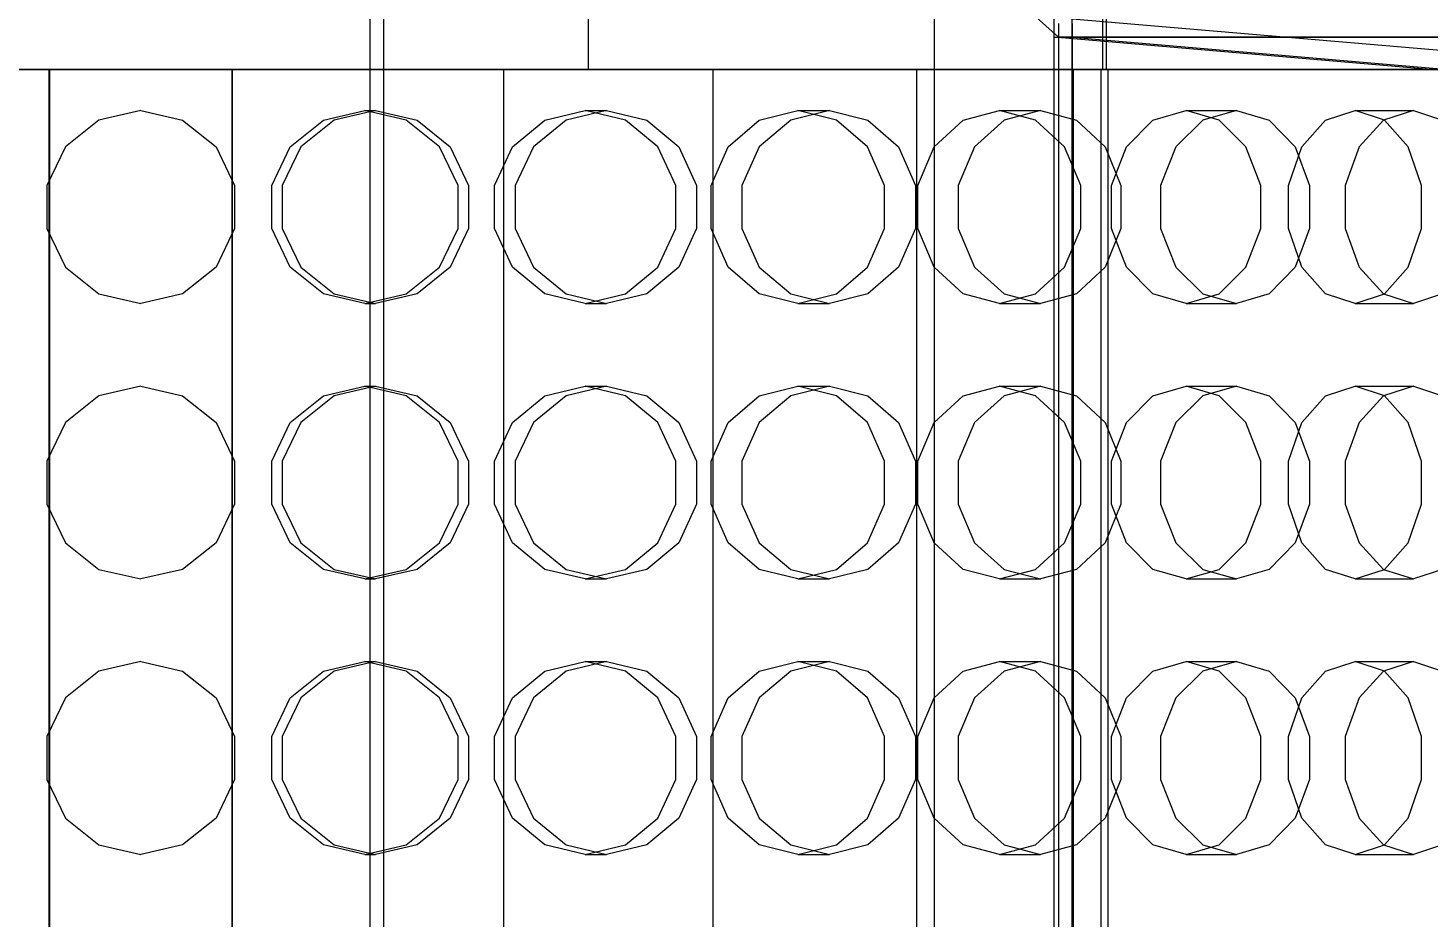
# Model space of a CAD drawing. Header units: millimetres. Extents: x -191664 to 191490, y -197311 to 10263.
# Drawn here: x 750.4 to 1055.5, y -110214.8 to -110021 of the extents above; entities that cross this region are included whole.
import ezdxf

# ---------------------------------------------------------------- set-up
doc = ezdxf.new("R2010")
doc.units = ezdxf.units.MM
doc.layers.add('DET_briquetadora_superior', color=7, linetype='Continuous', lineweight=0)
doc.layers.add('R15_COTAS_TRANSPORTE_P', color=1, linetype='Continuous', lineweight=0)
doc.dimstyles.new('PLANTA_20', dxfattribs={"dimtxt": 50, "dimasz": 30, "dimexe": 30, "dimexo": 16, "dimgap": 20, "dimtad": 1, "dimtih": 1, "dimtoh": 1, "dimdec": 1, "dimzin": 0, "dimdsep": 46, "dimcen": 0.09, "dimadec": 0, "dimazin": 0, "dimtfac": 1, "dimtdec": 4, "dimtofl": 0, "dimtmove": 0, "dimatfit": 3, "dimfxl": 1, "dimtolj": 1, "dimtzin": 0, "dimarcsym": 0})

# ---------------------------------------------------------------- blocks, each defined once
blk = doc.blocks.new('*D131')
at = {"layer": 'Defpoints', "color": 0, "transparency": 16777216}
for p in [(1100, -183968.15), (1139.8, -184162.66), (1104.62, -184212), (1304.62, -184212), (1304.62, -184212)]:
    blk.add_point(p, dxfattribs=at)
at = {"layer": 'R15_COTAS_TRANSPORTE_P', "color": 0, "lineweight": -2, "transparency": 16777216}
blk.add_arc((1304.62, -184212), 172.05, 140.0034, 169.9966, dxfattribs=at)
at = {"layer": 'R15_COTAS_TRANSPORTE_P', "color": 0, "transparency": 16777216}
for points in [[(1169.28, -184097.88), (1176.35, -184104.95), (1194.03, -184080.2)], [(1140.17, -184182.55), (1130.2, -184181.68), (1132.57, -184212)]]:
    blk.add_solid(points, dxfattribs=at)
blk = doc.blocks.new('*D133')
at = {"layer": 'Defpoints', "color": 0, "transparency": 16777216}
for p in [(439.69, -194147.98), (217.89, -194406.09), (-500, -194490), (-500, -194490), (500, -194490)]:
    blk.add_point(p, dxfattribs=at)
at = {"layer": 'R15_COTAS_TRANSPORTE_P', "color": 0, "lineweight": -2, "transparency": 16777216}
blk.add_arc((-500, -194490), 722.77, 2.37834, 17.62166, dxfattribs=at)
at = {"layer": 'R15_COTAS_TRANSPORTE_P', "color": 0, "transparency": 16777216}
for points in [[(184.12, -194272.81), (193.59, -194269.58), (179.18, -194242.8)], [(227.15, -194459.9), (217.15, -194460.11), (222.77, -194490)]]:
    blk.add_solid(points, dxfattribs=at)

msp = doc.modelspace()

# ---------------------------------------------------------------- linework, layer by layer
at = {"layer": 'DET_briquetadora_superior', "color": 9, "true_color": 0xb9c3c2}
for p, q in [((872.5, -109480), (872.5, -110030)), ((984.59, -109750), (984.59, -110030)), ((985.41, -109750), (985.41, -110030)), ((735.32, -110030), (755.13, -110030)), ((736.04, -110030), (755, -110030)), ((736.14, -110030), (755.1, -110030)), ((755.48, -110030), (736.45, -110030)), ((755.5, -110030), (736.48, -110030)), ((737.69, -110030), (755.98, -110030)), ((755, -110030), (755, -110390)), ((755, -110030), (795, -110030)), ((755.1, -110030), (755.1, -110390)), ((755.1, -110030), (794.9, -110030)), ((755.13, -110030), (775, -110030)), ((775, -110030), (755.48, -110030)), ((775, -110030), (755.5, -110030)), ((755.98, -110030), (775, -110030)), ((775, -110030), (794.02, -110030)), ((794.5, -110030), (775, -110030)), ((794.52, -110030), (775, -110030)), ((775, -110030), (794.87, -110030)), ((794.02, -110030), (812.31, -110030)), ((813.52, -110030), (794.5, -110030)), ((813.55, -110030), (794.52, -110030)), ((794.87, -110030), (814.68, -110030)), ((794.9, -110030), (813.86, -110030)), ((794.9, -110390), (794.9, -110030)), ((795, -110030), (813.96, -110030)), ((795, -110390), (795, -110030)), ((812.31, -110030), (829.17, -110030)), ((831.59, -110030), (813.52, -110030)), ((831.64, -110030), (813.55, -110030)), ((813.86, -110030), (831.87, -110030)), ((813.96, -110030), (831.98, -110030)), ((814.68, -110030), (834.4, -110030)), ((829.17, -110030), (843.94, -110030)), ((848.27, -110030), (831.59, -110030)), ((848.33, -110030), (831.64, -110030)), ((831.87, -110030), (848.49, -110030)), ((831.98, -110030), (848.59, -110030)), ((834.4, -110030), (853.96, -110030)), ((843.94, -110030), (856.07, -110030)), ((863.14, -110030), (848.27, -110030)), ((863.21, -110030), (848.33, -110030)), ((848.49, -110030), (863.3, -110030)), ((848.59, -110030), (863.4, -110030)), ((853.96, -110030), (873.32, -110030)), ((854.12, -110390), (854.12, -110030)), ((857.55, -110030), (854.12, -110030)), ((856.07, -110030), (865.08, -110030)), ((867.31, -110030), (857.55, -110030)), ((875.84, -110030), (863.14, -110030)), ((875.92, -110030), (863.21, -110030)), ((863.3, -110030), (875.95, -110030)), ((863.4, -110030), (876.05, -110030)), ((865.08, -110030), (870.63, -110030)), ((881.9, -110030), (867.31, -110030)), ((870.63, -110030), (872.5, -110030)), ((873.32, -110030), (892.43, -110030)), ((886.06, -110030), (875.84, -110030)), ((886.15, -110030), (875.92, -110030)), ((875.95, -110030), (886.13, -110030)), ((876.05, -110030), (886.23, -110030)), ((899.12, -110030), (881.9, -110030)), ((893.55, -110030), (886.06, -110030)), ((886.13, -110030), (893.58, -110030)), ((893.64, -110030), (886.15, -110030)), ((886.23, -110030), (893.68, -110030)), ((892.43, -110030), (911.23, -110030)), ((898.12, -110030), (893.55, -110030)), ((893.58, -110030), (898.12, -110030)), ((898.21, -110030), (893.64, -110030)), ((893.68, -110030), (898.22, -110030)), ((899.65, -110030), (898.12, -110030)), ((899.75, -110030), (898.21, -110030)), ((898.22, -110030), (899.75, -110030)), ((916.35, -110030), (899.12, -110030)), ((899.65, -110030), (899.65, -110390)), ((899.75, -110390), (899.75, -110030)), ((911.23, -110030), (929.69, -110030)), ((930.94, -110030), (916.35, -110030)), ((927.7, -110030), (925, -110030)), ((925, -110030), (928.18, -110030)), ((936.01, -110030), (927.7, -110030)), ((928.18, -110030), (936.91, -110030)), ((929.69, -110030), (947.74, -110030)), ((940.7, -110030), (930.94, -110030)), ((949.11, -110030), (936.01, -110030)), ((936.91, -110030), (950.36, -110030)), ((944.12, -110030), (940.7, -110030)), ((944.12, -110390), (944.12, -110030)), ((947.74, -110030), (965.36, -110030)), ((965.73, -110030), (949.11, -110030)), ((950.36, -110030), (967.19, -110030)), ((959.73, -110030), (953.71, -110030)), ((953.71, -110030), (953.9, -110030)), ((953.9, -110030), (960.24, -110030)), ((970.75, -110030), (959.73, -110030)), ((960.24, -110030), (971.49, -110030)), ((965.36, -110030), (982.49, -110030)), ((984.23, -110030), (965.73, -110030)), ((967.19, -110030), (985.77, -110030)), ((984.59, -110030), (970.75, -110030)), ((971.49, -110030), (985.41, -110030)), ((978.25, -110390), (978.25, -110030)), ((981.68, -110030), (978.25, -110030)), ((991.43, -110030), (981.68, -110030)), ((982.49, -110030), (999.08, -110030)), ((1002.81, -110030), (984.23, -110030)), ((984.23, -110030), (984.23, -110390)), ((998.51, -110030), (984.59, -110030)), ((985.41, -110030), (999.25, -110030)), ((985.77, -110030), (1004.27, -110030)), ((985.77, -110030), (985.77, -110390)), ((1006.03, -110030), (991.43, -110030)), ((1009.76, -110030), (998.51, -110030)), ((999.08, -110030), (1015.1, -110030)), ((999.25, -110030), (1010.27, -110030)), ((1019.64, -110030), (1002.81, -110030)), ((1004.27, -110030), (1020.89, -110030)), ((1023.25, -110030), (1006.03, -110030)), ((1016.1, -110030), (1009.76, -110030)), ((1010.27, -110030), (1016.29, -110030)), ((1015.1, -110030), (1030.5, -110030)), ((1016.29, -110030), (1016.1, -110030)), ((1033.09, -110030), (1019.64, -110030)), ((1020.89, -110030), (1033.99, -110030)), ((1040.47, -110030), (1023.25, -110030)), ((1030.5, -110030), (1045.25, -110030)), ((1041.82, -110030), (1033.09, -110030)), ((1033.99, -110030), (1042.3, -110030)), ((1055.07, -110030), (1040.47, -110030)), ((1045, -110030), (1041.82, -110030)), ((1042.3, -110030), (1045, -110030)), ((1045.25, -110030), (1059.3, -110030)), ((1064.82, -110030), (1055.07, -110030)), ((775, -110039), (765.89, -110041.08)), ((775, -110039), (784.11, -110041.08)), ((814.82, -110041.08), (823.85, -110039)), ((826.2, -110039), (817.15, -110041.08)), ((823.85, -110039), (826.2, -110039)), ((832.88, -110041.08), (823.85, -110039)), ((826.2, -110039), (835.22, -110041.08)), ((863.06, -110041.08), (871.86, -110039)), ((876.52, -110039), (867.69, -110041.08)), ((871.86, -110039), (876.52, -110039)), ((880.66, -110041.08), (871.86, -110039)), ((876.52, -110039), (885.3, -110041.08)), ((909.8, -110041.08), (918.22, -110039)), ((925.11, -110039), (916.65, -110041.08)), ((918.22, -110039), (925.11, -110039)), ((926.64, -110041.08), (918.22, -110039)), ((925.11, -110039), (933.49, -110041.08)), ((954.23, -110041.08), (962.12, -110039)), ((962.12, -110039), (971.12, -110039)), ((970.02, -110041.08), (962.12, -110039)), ((971.12, -110039), (963.18, -110041.08)), ((971.12, -110039), (978.96, -110041.08)), ((995.6, -110041.08), (1002.83, -110039)), ((1002.83, -110039), (1013.79, -110039)), ((1010.06, -110041.08), (1002.83, -110039)), ((1013.79, -110039), (1006.49, -110041.08)), ((1013.79, -110039), (1020.95, -110041.08)), ((1033.19, -110041.08), (1039.63, -110039)), ((1039.63, -110039), (1052.36, -110039)), ((1046.08, -110041.08), (1039.63, -110039)), ((1052.36, -110039), (1045.84, -110041.08)), ((1052.36, -110039), (1058.73, -110041.08)), ((765.89, -110041.08), (758.58, -110046.91)), ((784.11, -110041.08), (791.42, -110046.91)), ((807.57, -110046.91), (814.82, -110041.08)), ((817.15, -110041.08), (809.88, -110046.91)), ((840.13, -110046.91), (832.88, -110041.08)), ((835.22, -110041.08), (842.43, -110046.91)), ((856, -110046.91), (863.06, -110041.08)), ((867.69, -110041.08), (860.57, -110046.91)), ((887.72, -110046.91), (880.66, -110041.08)), ((885.3, -110041.08), (892.29, -110046.91)), ((903.05, -110046.91), (909.8, -110041.08)), ((916.65, -110041.08), (909.81, -110046.91)), ((933.39, -110046.91), (926.64, -110041.08)), ((933.49, -110041.08), (940.14, -110046.91)), ((947.91, -110046.91), (954.23, -110041.08)), ((963.18, -110041.08), (956.73, -110046.91)), ((976.34, -110046.91), (970.02, -110041.08)), ((978.96, -110041.08), (985.17, -110046.91)), ((989.8, -110046.91), (995.6, -110041.08)), ((1006.49, -110041.08), (1000.55, -110046.91)), ((1015.85, -110046.91), (1010.06, -110041.08)), ((1020.95, -110041.08), (1026.6, -110046.91)), ((1028.03, -110046.91), (1033.19, -110041.08)), ((1045.84, -110041.08), (1040.51, -110046.91)), ((1051.24, -110046.91), (1046.08, -110041.08)), ((758.58, -110046.91), (754.53, -110055.33)), ((791.42, -110046.91), (795.47, -110055.33)), ((803.55, -110055.33), (807.57, -110046.91)), ((809.88, -110046.91), (805.83, -110055.33)), ((844.15, -110055.33), (840.13, -110046.91)), ((842.43, -110046.91), (846.43, -110055.33)), ((852.09, -110055.33), (856, -110046.91)), ((860.57, -110046.91), (856.61, -110055.33)), ((891.64, -110055.33), (887.72, -110046.91)), ((892.29, -110046.91), (896.16, -110055.33)), ((899.3, -110055.33), (903.05, -110046.91)), ((909.81, -110046.91), (905.99, -110055.33)), ((937.13, -110055.33), (933.39, -110046.91)), ((940.14, -110046.91), (943.82, -110055.33)), ((944.39, -110055.33), (947.91, -110046.91)), ((956.73, -110046.91), (953.13, -110055.33)), ((979.86, -110055.33), (976.34, -110046.91)), ((985.17, -110046.91), (988.59, -110055.33)), ((986.59, -110055.33), (989.8, -110046.91)), ((1000.55, -110046.91), (997.22, -110055.33)), ((1019.07, -110055.33), (1015.85, -110046.91)), ((1025.16, -110055.33), (1028.03, -110046.91)), ((1026.6, -110046.91), (1029.7, -110055.33)), ((1040.51, -110046.91), (1037.51, -110055.33)), ((1054.11, -110055.33), (1051.24, -110046.91)), ((754.53, -110055.33), (754.53, -110064.67)), ((795.47, -110055.33), (795.47, -110064.67)), ((803.55, -110064.67), (803.55, -110055.33)), ((805.83, -110055.33), (805.83, -110064.67)), ((844.15, -110064.67), (844.15, -110055.33)), ((846.43, -110055.33), (846.43, -110064.67)), ((852.09, -110064.67), (852.09, -110055.33)), ((856.61, -110055.33), (856.61, -110064.67)), ((891.64, -110064.67), (891.64, -110055.33)), ((896.16, -110055.33), (896.16, -110064.67)), ((899.3, -110064.67), (899.3, -110055.33)), ((905.99, -110055.33), (905.99, -110064.67)), ((937.13, -110064.67), (937.13, -110055.33)), ((943.82, -110055.33), (943.82, -110064.67)), ((944.39, -110064.67), (944.39, -110055.33)), ((953.13, -110055.33), (953.13, -110064.67)), ((979.86, -110064.67), (979.86, -110055.33)), ((986.59, -110064.67), (986.59, -110055.33)), ((988.59, -110055.33), (988.59, -110064.67)), ((997.22, -110055.33), (997.22, -110064.67)), ((1019.07, -110064.67), (1019.07, -110055.33)), ((1025.16, -110064.67), (1025.16, -110055.33)), ((1029.7, -110055.33), (1029.7, -110064.67)), ((1037.51, -110055.33), (1037.51, -110064.67)), ((1054.11, -110064.67), (1054.11, -110055.33)), ((754.53, -110064.67), (758.58, -110073.09)), ((795.47, -110064.67), (791.42, -110073.09)), ((807.57, -110073.09), (803.55, -110064.67)), ((805.83, -110064.67), (809.88, -110073.09)), ((840.13, -110073.09), (844.15, -110064.67)), ((846.43, -110064.67), (842.43, -110073.09)), ((856, -110073.09), (852.09, -110064.67)), ((856.61, -110064.67), (860.57, -110073.09)), ((887.72, -110073.09), (891.64, -110064.67)), ((896.16, -110064.67), (892.29, -110073.09)), ((903.05, -110073.09), (899.3, -110064.67)), ((905.99, -110064.67), (909.81, -110073.09)), ((933.39, -110073.09), (937.13, -110064.67)), ((943.82, -110064.67), (940.14, -110073.09)), ((947.91, -110073.09), (944.39, -110064.67)), ((953.13, -110064.67), (956.73, -110073.09)), ((976.34, -110073.09), (979.86, -110064.67)), ((988.59, -110064.67), (985.17, -110073.09)), ((989.8, -110073.09), (986.59, -110064.67)), ((997.22, -110064.67), (1000.55, -110073.09)), ((1015.85, -110073.09), (1019.07, -110064.67)), ((1028.03, -110073.09), (1025.16, -110064.67)), ((1029.7, -110064.67), (1026.6, -110073.09)), ((1037.51, -110064.67), (1040.51, -110073.09)), ((1051.24, -110073.09), (1054.11, -110064.67)), ((758.58, -110073.09), (765.89, -110078.92)), ((791.42, -110073.09), (784.11, -110078.92)), ((814.82, -110078.92), (807.57, -110073.09)), ((809.88, -110073.09), (817.15, -110078.92)), ((832.88, -110078.92), (840.13, -110073.09)), ((842.43, -110073.09), (835.22, -110078.92)), ((863.06, -110078.92), (856, -110073.09)), ((860.57, -110073.09), (867.69, -110078.92)), ((880.66, -110078.92), (887.72, -110073.09)), ((892.29, -110073.09), (885.3, -110078.92)), ((909.8, -110078.92), (903.05, -110073.09)), ((909.81, -110073.09), (916.65, -110078.92)), ((926.64, -110078.92), (933.39, -110073.09)), ((940.14, -110073.09), (933.49, -110078.92)), ((954.23, -110078.92), (947.91, -110073.09)), ((956.73, -110073.09), (963.18, -110078.92)), ((970.02, -110078.92), (976.34, -110073.09)), ((985.17, -110073.09), (978.96, -110078.92)), ((995.6, -110078.92), (989.8, -110073.09)), ((1000.55, -110073.09), (1006.49, -110078.92)), ((1010.06, -110078.92), (1015.85, -110073.09)), ((1026.6, -110073.09), (1020.95, -110078.92)), ((1033.19, -110078.92), (1028.03, -110073.09)), ((1040.51, -110073.09), (1045.84, -110078.92)), ((1046.08, -110078.92), (1051.24, -110073.09)), ((765.89, -110078.92), (775, -110081)), ((784.11, -110078.92), (775, -110081)), ((823.85, -110081), (814.82, -110078.92)), ((817.15, -110078.92), (826.2, -110081)), ((823.85, -110081), (832.88, -110078.92)), ((835.22, -110078.92), (826.2, -110081)), ((871.86, -110081), (863.06, -110078.92)), ((867.69, -110078.92), (876.52, -110081)), ((871.86, -110081), (880.66, -110078.92)), ((885.3, -110078.92), (876.52, -110081)), ((918.22, -110081), (909.8, -110078.92)), ((916.65, -110078.92), (925.11, -110081)), ((918.22, -110081), (926.64, -110078.92)), ((933.49, -110078.92), (925.11, -110081)), ((962.12, -110081), (954.23, -110078.92)), ((962.12, -110081), (970.02, -110078.92)), ((963.18, -110078.92), (971.12, -110081)), ((978.96, -110078.92), (971.12, -110081)), ((1002.83, -110081), (995.6, -110078.92)), ((1002.83, -110081), (1010.06, -110078.92)), ((1006.49, -110078.92), (1013.79, -110081)), ((1020.95, -110078.92), (1013.79, -110081)), ((1039.63, -110081), (1033.19, -110078.92)), ((1039.63, -110081), (1046.08, -110078.92)), ((1045.84, -110078.92), (1052.36, -110081)), ((1058.73, -110078.92), (1052.36, -110081)), ((823.85, -110081), (826.2, -110081)), ((871.86, -110081), (876.52, -110081)), ((918.22, -110081), (925.11, -110081)), ((962.12, -110081), (971.12, -110081)), ((1002.83, -110081), (1013.79, -110081)), ((1039.63, -110081), (1052.36, -110081)), ((765.89, -110101.08), (758.58, -110106.91)), ((775, -110099), (765.89, -110101.08)), ((775, -110099), (784.11, -110101.08)), ((784.11, -110101.08), (791.42, -110106.91)), ((807.57, -110106.91), (814.82, -110101.08)), ((817.15, -110101.08), (809.88, -110106.91)), ((814.82, -110101.08), (823.85, -110099)), ((826.2, -110099), (817.15, -110101.08)), ((823.85, -110099), (826.2, -110099)), ((832.88, -110101.08), (823.85, -110099)), ((826.2, -110099), (835.22, -110101.08)), ((840.13, -110106.91), (832.88, -110101.08)), ((835.22, -110101.08), (842.43, -110106.91)), ((856, -110106.91), (863.06, -110101.08)), ((867.69, -110101.08), (860.57, -110106.91)), ((863.06, -110101.08), (871.86, -110099)), ((876.52, -110099), (867.69, -110101.08)), ((871.86, -110099), (876.52, -110099)), ((880.66, -110101.08), (871.86, -110099)), ((876.52, -110099), (885.3, -110101.08)), ((887.72, -110106.91), (880.66, -110101.08)), ((885.3, -110101.08), (892.29, -110106.91)), ((903.05, -110106.91), (909.8, -110101.08)), ((909.8, -110101.08), (918.22, -110099)), ((916.65, -110101.08), (909.81, -110106.91)), ((925.11, -110099), (916.65, -110101.08)), ((918.22, -110099), (925.11, -110099)), ((926.64, -110101.08), (918.22, -110099)), ((925.11, -110099), (933.49, -110101.08)), ((933.39, -110106.91), (926.64, -110101.08)), ((933.49, -110101.08), (940.14, -110106.91)), ((947.91, -110106.91), (954.23, -110101.08)), ((954.23, -110101.08), (962.12, -110099)), ((963.18, -110101.08), (956.73, -110106.91)), ((962.12, -110099), (971.12, -110099)), ((970.02, -110101.08), (962.12, -110099)), ((971.12, -110099), (963.18, -110101.08)), ((976.34, -110106.91), (970.02, -110101.08)), ((971.12, -110099), (978.96, -110101.08)), ((978.96, -110101.08), (985.17, -110106.91)), ((989.8, -110106.91), (995.6, -110101.08)), ((995.6, -110101.08), (1002.83, -110099)), ((1006.49, -110101.08), (1000.55, -110106.91)), ((1002.83, -110099), (1013.79, -110099)), ((1010.06, -110101.08), (1002.83, -110099)), ((1013.79, -110099), (1006.49, -110101.08)), ((1015.85, -110106.91), (1010.06, -110101.08)), ((1013.79, -110099), (1020.95, -110101.08)), ((1020.95, -110101.08), (1026.6, -110106.91)), ((1028.03, -110106.91), (1033.19, -110101.08)), ((1033.19, -110101.08), (1039.63, -110099)), ((1039.63, -110099), (1052.36, -110099)), ((1046.08, -110101.08), (1039.63, -110099)), ((1045.84, -110101.08), (1040.51, -110106.91)), ((1052.36, -110099), (1045.84, -110101.08)), ((1051.24, -110106.91), (1046.08, -110101.08)), ((1052.36, -110099), (1058.73, -110101.08)), ((758.58, -110106.91), (754.53, -110115.33)), ((791.42, -110106.91), (795.47, -110115.33)), ((803.55, -110115.33), (807.57, -110106.91)), ((809.88, -110106.91), (805.83, -110115.33)), ((844.15, -110115.33), (840.13, -110106.91)), ((842.43, -110106.91), (846.43, -110115.33)), ((852.09, -110115.33), (856, -110106.91)), ((860.57, -110106.91), (856.61, -110115.33)), ((891.64, -110115.33), (887.72, -110106.91)), ((892.29, -110106.91), (896.16, -110115.33)), ((899.3, -110115.33), (903.05, -110106.91)), ((909.81, -110106.91), (905.99, -110115.33)), ((937.13, -110115.33), (933.39, -110106.91)), ((940.14, -110106.91), (943.82, -110115.33)), ((944.39, -110115.33), (947.91, -110106.91)), ((956.73, -110106.91), (953.13, -110115.33)), ((979.86, -110115.33), (976.34, -110106.91)), ((985.17, -110106.91), (988.59, -110115.33)), ((986.59, -110115.33), (989.8, -110106.91)), ((1000.55, -110106.91), (997.22, -110115.33)), ((1019.07, -110115.33), (1015.85, -110106.91)), ((1025.16, -110115.33), (1028.03, -110106.91)), ((1026.6, -110106.91), (1029.7, -110115.33)), ((1040.51, -110106.91), (1037.51, -110115.33)), ((1054.11, -110115.33), (1051.24, -110106.91)), ((754.53, -110115.33), (754.53, -110124.67)), ((795.47, -110115.33), (795.47, -110124.67)), ((803.55, -110124.67), (803.55, -110115.33)), ((805.83, -110115.33), (805.83, -110124.67)), ((844.15, -110124.67), (844.15, -110115.33)), ((846.43, -110115.33), (846.43, -110124.67)), ((852.09, -110124.67), (852.09, -110115.33)), ((856.61, -110115.33), (856.61, -110124.67)), ((891.64, -110124.67), (891.64, -110115.33)), ((896.16, -110115.33), (896.16, -110124.67)), ((899.3, -110124.67), (899.3, -110115.33)), ((905.99, -110115.33), (905.99, -110124.67)), ((937.13, -110124.67), (937.13, -110115.33)), ((943.82, -110115.33), (943.82, -110124.67)), ((944.39, -110124.67), (944.39, -110115.33)), ((953.13, -110115.33), (953.13, -110124.67)), ((979.86, -110124.67), (979.86, -110115.33)), ((986.59, -110124.67), (986.59, -110115.33)), ((988.59, -110115.33), (988.59, -110124.67)), ((997.22, -110115.33), (997.22, -110124.67)), ((1019.07, -110124.67), (1019.07, -110115.33)), ((1025.16, -110124.67), (1025.16, -110115.33)), ((1029.7, -110115.33), (1029.7, -110124.67)), ((1037.51, -110115.33), (1037.51, -110124.67)), ((1054.11, -110124.67), (1054.11, -110115.33)), ((754.53, -110124.67), (758.58, -110133.09)), ((795.47, -110124.67), (791.42, -110133.09)), ((807.57, -110133.09), (803.55, -110124.67)), ((805.83, -110124.67), (809.88, -110133.09)), ((840.13, -110133.09), (844.15, -110124.67)), ((846.43, -110124.67), (842.43, -110133.09)), ((856, -110133.09), (852.09, -110124.67)), ((856.61, -110124.67), (860.57, -110133.09)), ((887.72, -110133.09), (891.64, -110124.67)), ((896.16, -110124.67), (892.29, -110133.09)), ((903.05, -110133.09), (899.3, -110124.67)), ((905.99, -110124.67), (909.81, -110133.09)), ((933.39, -110133.09), (937.13, -110124.67)), ((943.82, -110124.67), (940.14, -110133.09)), ((947.91, -110133.09), (944.39, -110124.67)), ((953.13, -110124.67), (956.73, -110133.09)), ((976.34, -110133.09), (979.86, -110124.67)), ((988.59, -110124.67), (985.17, -110133.09)), ((989.8, -110133.09), (986.59, -110124.67)), ((997.22, -110124.67), (1000.55, -110133.09)), ((1015.85, -110133.09), (1019.07, -110124.67)), ((1028.03, -110133.09), (1025.16, -110124.67)), ((1029.7, -110124.67), (1026.6, -110133.09)), ((1037.51, -110124.67), (1040.51, -110133.09)), ((1051.24, -110133.09), (1054.11, -110124.67)), ((758.58, -110133.09), (765.89, -110138.92)), ((791.42, -110133.09), (784.11, -110138.92)), ((814.82, -110138.92), (807.57, -110133.09)), ((809.88, -110133.09), (817.15, -110138.92)), ((832.88, -110138.92), (840.13, -110133.09)), ((842.43, -110133.09), (835.22, -110138.92)), ((863.06, -110138.92), (856, -110133.09)), ((860.57, -110133.09), (867.69, -110138.92)), ((880.66, -110138.92), (887.72, -110133.09)), ((892.29, -110133.09), (885.3, -110138.92)), ((909.8, -110138.92), (903.05, -110133.09)), ((909.81, -110133.09), (916.65, -110138.92)), ((926.64, -110138.92), (933.39, -110133.09)), ((940.14, -110133.09), (933.49, -110138.92)), ((954.23, -110138.92), (947.91, -110133.09)), ((956.73, -110133.09), (963.18, -110138.92)), ((970.02, -110138.92), (976.34, -110133.09)), ((985.17, -110133.09), (978.96, -110138.92)), ((995.6, -110138.92), (989.8, -110133.09)), ((1000.55, -110133.09), (1006.49, -110138.92)), ((1010.06, -110138.92), (1015.85, -110133.09)), ((1026.6, -110133.09), (1020.95, -110138.92)), ((1033.19, -110138.92), (1028.03, -110133.09)), ((1040.51, -110133.09), (1045.84, -110138.92)), ((1046.08, -110138.92), (1051.24, -110133.09)), ((765.89, -110138.92), (775, -110141)), ((784.11, -110138.92), (775, -110141)), ((823.85, -110141), (814.82, -110138.92)), ((817.15, -110138.92), (826.2, -110141)), ((823.85, -110141), (832.88, -110138.92)), ((823.85, -110141), (826.2, -110141)), ((835.22, -110138.92), (826.2, -110141)), ((871.86, -110141), (863.06, -110138.92)), ((867.69, -110138.92), (876.52, -110141)), ((871.86, -110141), (880.66, -110138.92)), ((871.86, -110141), (876.52, -110141)), ((885.3, -110138.92), (876.52, -110141)), ((918.22, -110141), (909.8, -110138.92)), ((916.65, -110138.92), (925.11, -110141)), ((918.22, -110141), (926.64, -110138.92)), ((918.22, -110141), (925.11, -110141)), ((933.49, -110138.92), (925.11, -110141)), ((962.12, -110141), (954.23, -110138.92)), ((962.12, -110141), (970.02, -110138.92)), ((962.12, -110141), (971.12, -110141)), ((963.18, -110138.92), (971.12, -110141)), ((978.96, -110138.92), (971.12, -110141)), ((1002.83, -110141), (995.6, -110138.92)), ((1002.83, -110141), (1010.06, -110138.92)), ((1002.83, -110141), (1013.79, -110141)), ((1006.49, -110138.92), (1013.79, -110141)), ((1020.95, -110138.92), (1013.79, -110141)), ((1039.63, -110141), (1033.19, -110138.92)), ((1039.63, -110141), (1046.08, -110138.92)), ((1039.63, -110141), (1052.36, -110141)), ((1045.84, -110138.92), (1052.36, -110141)), ((1058.73, -110138.92), (1052.36, -110141)), ((775, -110159), (765.89, -110161.08)), ((775, -110159), (784.11, -110161.08)), ((814.82, -110161.08), (823.85, -110159)), ((826.2, -110159), (817.15, -110161.08)), ((823.85, -110159), (826.2, -110159)), ((832.88, -110161.08), (823.85, -110159)), ((826.2, -110159), (835.22, -110161.08)), ((863.06, -110161.08), (871.86, -110159)), ((876.52, -110159), (867.69, -110161.08)), ((871.86, -110159), (876.52, -110159)), ((880.66, -110161.08), (871.86, -110159)), ((876.52, -110159), (885.3, -110161.08)), ((909.8, -110161.08), (918.22, -110159)), ((925.11, -110159), (916.65, -110161.08)), ((918.22, -110159), (925.11, -110159)), ((926.64, -110161.08), (918.22, -110159)), ((925.11, -110159), (933.49, -110161.08)), ((954.23, -110161.08), (962.12, -110159)), ((962.12, -110159), (971.12, -110159)), ((970.02, -110161.08), (962.12, -110159)), ((971.12, -110159), (963.18, -110161.08)), ((971.12, -110159), (978.96, -110161.08)), ((995.6, -110161.08), (1002.83, -110159)), ((1002.83, -110159), (1013.79, -110159)), ((1010.06, -110161.08), (1002.83, -110159)), ((1013.79, -110159), (1006.49, -110161.08)), ((1013.79, -110159), (1020.95, -110161.08)), ((1033.19, -110161.08), (1039.63, -110159)), ((1039.63, -110159), (1052.36, -110159)), ((1046.08, -110161.08), (1039.63, -110159)), ((1052.36, -110159), (1045.84, -110161.08)), ((1052.36, -110159), (1058.73, -110161.08)), ((765.89, -110161.08), (758.58, -110166.91)), ((784.11, -110161.08), (791.42, -110166.91)), ((807.57, -110166.91), (814.82, -110161.08)), ((817.15, -110161.08), (809.88, -110166.91)), ((840.13, -110166.91), (832.88, -110161.08)), ((835.22, -110161.08), (842.43, -110166.91)), ((856, -110166.91), (863.06, -110161.08)), ((867.69, -110161.08), (860.57, -110166.91)), ((887.72, -110166.91), (880.66, -110161.08)), ((885.3, -110161.08), (892.29, -110166.91)), ((903.05, -110166.91), (909.8, -110161.08)), ((916.65, -110161.08), (909.81, -110166.91)), ((933.39, -110166.91), (926.64, -110161.08)), ((933.49, -110161.08), (940.14, -110166.91)), ((947.91, -110166.91), (954.23, -110161.08)), ((963.18, -110161.08), (956.73, -110166.91)), ((976.34, -110166.91), (970.02, -110161.08)), ((978.96, -110161.08), (985.17, -110166.91)), ((989.8, -110166.91), (995.6, -110161.08)), ((1006.49, -110161.08), (1000.55, -110166.91)), ((1015.85, -110166.91), (1010.06, -110161.08)), ((1020.95, -110161.08), (1026.6, -110166.91)), ((1028.03, -110166.91), (1033.19, -110161.08)), ((1045.84, -110161.08), (1040.51, -110166.91)), ((1051.24, -110166.91), (1046.08, -110161.08)), ((758.58, -110166.91), (754.53, -110175.33)), ((791.42, -110166.91), (795.47, -110175.33)), ((803.55, -110175.33), (807.57, -110166.91)), ((809.88, -110166.91), (805.83, -110175.33)), ((844.15, -110175.33), (840.13, -110166.91)), ((842.43, -110166.91), (846.43, -110175.33)), ((852.09, -110175.33), (856, -110166.91)), ((860.57, -110166.91), (856.61, -110175.33)), ((891.64, -110175.33), (887.72, -110166.91)), ((892.29, -110166.91), (896.16, -110175.33)), ((899.3, -110175.33), (903.05, -110166.91)), ((909.81, -110166.91), (905.99, -110175.33)), ((937.13, -110175.33), (933.39, -110166.91)), ((940.14, -110166.91), (943.82, -110175.33)), ((944.39, -110175.33), (947.91, -110166.91)), ((956.73, -110166.91), (953.13, -110175.33)), ((979.86, -110175.33), (976.34, -110166.91)), ((985.17, -110166.91), (988.59, -110175.33)), ((986.59, -110175.33), (989.8, -110166.91)), ((1000.55, -110166.91), (997.22, -110175.33)), ((1019.07, -110175.33), (1015.85, -110166.91)), ((1025.16, -110175.33), (1028.03, -110166.91)), ((1026.6, -110166.91), (1029.7, -110175.33)), ((1040.51, -110166.91), (1037.51, -110175.33)), ((1054.11, -110175.33), (1051.24, -110166.91)), ((754.53, -110175.33), (754.53, -110184.67)), ((795.47, -110175.33), (795.47, -110184.67)), ((803.55, -110184.67), (803.55, -110175.33)), ((805.83, -110175.33), (805.83, -110184.67)), ((844.15, -110184.67), (844.15, -110175.33)), ((846.43, -110175.33), (846.43, -110184.67)), ((852.09, -110184.67), (852.09, -110175.33)), ((856.61, -110175.33), (856.61, -110184.67)), ((891.64, -110184.67), (891.64, -110175.33)), ((896.16, -110175.33), (896.16, -110184.67)), ((899.3, -110184.67), (899.3, -110175.33)), ((905.99, -110175.33), (905.99, -110184.67)), ((937.13, -110184.67), (937.13, -110175.33)), ((943.82, -110175.33), (943.82, -110184.67)), ((944.39, -110184.67), (944.39, -110175.33)), ((953.13, -110175.33), (953.13, -110184.67)), ((979.86, -110184.67), (979.86, -110175.33)), ((986.59, -110184.67), (986.59, -110175.33)), ((988.59, -110175.33), (988.59, -110184.67)), ((997.22, -110175.33), (997.22, -110184.67)), ((1019.07, -110184.67), (1019.07, -110175.33)), ((1025.16, -110184.67), (1025.16, -110175.33)), ((1029.7, -110175.33), (1029.7, -110184.67)), ((1037.51, -110175.33), (1037.51, -110184.67)), ((1054.11, -110184.67), (1054.11, -110175.33)), ((754.53, -110184.67), (758.58, -110193.09)), ((795.47, -110184.67), (791.42, -110193.09)), ((807.57, -110193.09), (803.55, -110184.67)), ((805.83, -110184.67), (809.88, -110193.09)), ((840.13, -110193.09), (844.15, -110184.67)), ((846.43, -110184.67), (842.43, -110193.09)), ((856, -110193.09), (852.09, -110184.67)), ((856.61, -110184.67), (860.57, -110193.09)), ((887.72, -110193.09), (891.64, -110184.67)), ((896.16, -110184.67), (892.29, -110193.09)), ((903.05, -110193.09), (899.3, -110184.67)), ((905.99, -110184.67), (909.81, -110193.09)), ((933.39, -110193.09), (937.13, -110184.67)), ((943.82, -110184.67), (940.14, -110193.09)), ((947.91, -110193.09), (944.39, -110184.67)), ((953.13, -110184.67), (956.73, -110193.09)), ((976.34, -110193.09), (979.86, -110184.67)), ((988.59, -110184.67), (985.17, -110193.09)), ((989.8, -110193.09), (986.59, -110184.67)), ((997.22, -110184.67), (1000.55, -110193.09)), ((1015.85, -110193.09), (1019.07, -110184.67)), ((1028.03, -110193.09), (1025.16, -110184.67)), ((1029.7, -110184.67), (1026.6, -110193.09)), ((1037.51, -110184.67), (1040.51, -110193.09)), ((1051.24, -110193.09), (1054.11, -110184.67)), ((758.58, -110193.09), (765.89, -110198.92)), ((791.42, -110193.09), (784.11, -110198.92)), ((814.82, -110198.92), (807.57, -110193.09)), ((809.88, -110193.09), (817.15, -110198.92)), ((832.88, -110198.92), (840.13, -110193.09)), ((842.43, -110193.09), (835.22, -110198.92)), ((863.06, -110198.92), (856, -110193.09)), ((860.57, -110193.09), (867.69, -110198.92)), ((880.66, -110198.92), (887.72, -110193.09)), ((892.29, -110193.09), (885.3, -110198.92)), ((909.8, -110198.92), (903.05, -110193.09)), ((909.81, -110193.09), (916.65, -110198.92)), ((926.64, -110198.92), (933.39, -110193.09)), ((940.14, -110193.09), (933.49, -110198.92)), ((954.23, -110198.92), (947.91, -110193.09)), ((956.73, -110193.09), (963.18, -110198.92)), ((970.02, -110198.92), (976.34, -110193.09)), ((985.17, -110193.09), (978.96, -110198.92)), ((995.6, -110198.92), (989.8, -110193.09)), ((1000.55, -110193.09), (1006.49, -110198.92)), ((1010.06, -110198.92), (1015.85, -110193.09)), ((1026.6, -110193.09), (1020.95, -110198.92)), ((1033.19, -110198.92), (1028.03, -110193.09)), ((1040.51, -110193.09), (1045.84, -110198.92)), ((1046.08, -110198.92), (1051.24, -110193.09)), ((765.89, -110198.92), (775, -110201)), ((784.11, -110198.92), (775, -110201)), ((823.85, -110201), (814.82, -110198.92)), ((817.15, -110198.92), (826.2, -110201)), ((823.85, -110201), (832.88, -110198.92)), ((835.22, -110198.92), (826.2, -110201)), ((871.86, -110201), (863.06, -110198.92)), ((867.69, -110198.92), (876.52, -110201)), ((871.86, -110201), (880.66, -110198.92)), ((885.3, -110198.92), (876.52, -110201)), ((918.22, -110201), (909.8, -110198.92)), ((916.65, -110198.92), (925.11, -110201)), ((918.22, -110201), (926.64, -110198.92)), ((933.49, -110198.92), (925.11, -110201)), ((962.12, -110201), (954.23, -110198.92)), ((962.12, -110201), (970.02, -110198.92)), ((963.18, -110198.92), (971.12, -110201)), ((978.96, -110198.92), (971.12, -110201)), ((1002.83, -110201), (995.6, -110198.92)), ((1002.83, -110201), (1010.06, -110198.92)), ((1006.49, -110198.92), (1013.79, -110201)), ((1020.95, -110198.92), (1013.79, -110201)), ((1039.63, -110201), (1033.19, -110198.92)), ((1039.63, -110201), (1046.08, -110198.92)), ((1045.84, -110198.92), (1052.36, -110201)), ((1058.73, -110198.92), (1052.36, -110201)), ((823.85, -110201), (826.2, -110201)), ((871.86, -110201), (876.52, -110201)), ((918.22, -110201), (925.11, -110201)), ((962.12, -110201), (971.12, -110201)), ((1002.83, -110201), (1013.79, -110201)), ((1039.63, -110201), (1052.36, -110201))]:
    msp.add_line(p, q, dxfattribs=at)
at = {"layer": 'DET_briquetadora_superior', "color": 253, "true_color": 0xa8b8bb}
for p, q in [((825, -110535), (825, -109885)), ((975, -110023), (825, -109888)), ((828, -110535), (828, -109885)), ((975, -110020), (975, -110023)), ((975, -110020), (975, -110400)), ((978, -110020), (978, -110400)), ((1375, -110023), (975, -110023))]:
    msp.add_line(p, q, dxfattribs=at)
at = {"layer": 'DET_briquetadora_superior', "color": 8, "true_color": 0x6f7d84}
for p, q in [((948, -110401), (948, -110019)), ((974, -110019), (974, -110401)), ((978, -110019), (1060, -110026)), ((978, -110023), (978, -110019)), ((1056, -110030), (974, -110023)), ((974, -110023), (974, -110397)), ((974, -110023), (978, -110023)), ((978, -110397), (978, -110023)), ((978, -110023), (1060, -110030)), ((978, -110023), (1372, -110023))]:
    msp.add_line(p, q, dxfattribs=at)

# ---------------------------------------------------------------- dimensions: what is measured, and where the dimension line sits
at = {"layer": 'R15_COTAS_TRANSPORTE_P'}
for base, line1, line2, picture, middle in [((217.89, -194406.09), ((-500, -194490), (500, -194490)), ((-500, -194490), (439.69, -194147.98)), '*D133', (191490.46, -33543.69)), ((1139.8, -184162.66), ((1304.62, -184212), (1104.62, -184212)), ((1304.62, -184212), (1100, -183968.15)), '*D131', (-166426.35, -78863.51))]:
    dim = msp.add_angular_dim_2l(base=base, line1=line1, line2=line2, dimstyle='PLANTA_20', dxfattribs=at)
    dim.commit()
    dim.dimension.update_dxf_attribs({"geometry": picture, "text_midpoint": middle})

doc.saveas('drawing.dxf')
